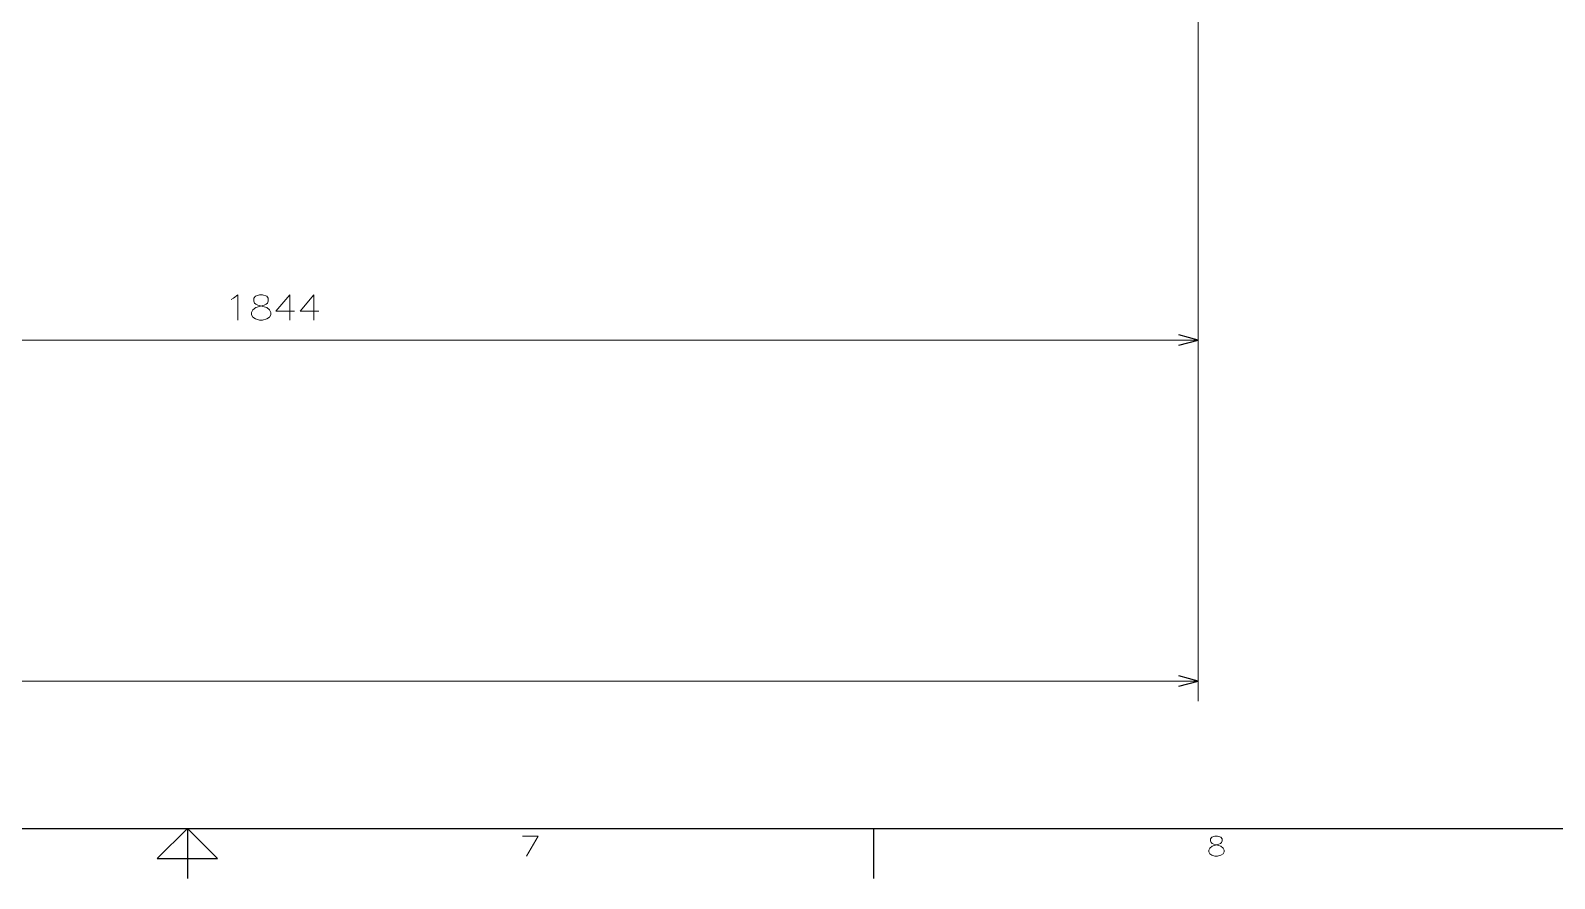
# Model space of a CAD drawing. Extents: x 5 to 836, y 5 to 589.
# Drawn here: x 404.9 to 556.8, y 5 to 89.5 of the extents above; entities that cross this region are included whole.
import ezdxf

# ---------------------------------------------------------------- set-up
doc = ezdxf.new("R2010")
doc.units = 0

msp = doc.modelspace()

# ---------------------------------------------------------------- linework, layer by layer
at = {"color": 7, "lineweight": 9}
for p, q in [((521.29, 117.67), (521.29, 22.67)), ((521.29, 117.67), (521.29, 56.67)), ((336.89, 58.67), (521.29, 58.67)), ((71.29, 24.67), (521.29, 24.67))]:
    msp.add_line(p, q, dxfattribs=at)
at = {"color": 7, "lineweight": 25}
for p, q in [((10, 10), (831, 10)), ((420.5, 10), (417.5, 7)), ((420.5, 10), (423.5, 7)), ((420.5, 10), (420.5, 5)), ((488.92, 10), (488.92, 5)), ((417.5, 7), (423.5, 7))]:
    msp.add_line(p, q, dxfattribs=at)
at = {"color": 7, "lineweight": 9}
for points in [[(424.86, 62.73), (425.1, 62.85)], [(425.1, 62.85), (425.54, 63.17), (425.54, 60.67)], [(427.03, 60.95), (426.91, 61.2), (426.91, 61.44), (427.03, 61.68), (427.32, 61.92), (428.16, 62.16), (428.36, 62.25), (428.49, 62.37), (428.57, 62.57), (428.57, 62.85), (428.41, 63.05)], [(427.28, 63.05), (427.11, 62.85), (427.11, 62.57), (427.2, 62.37), (427.32, 62.25), (427.52, 62.16), (428.41, 61.92)], [(428.41, 63.05), (428, 63.17), (427.68, 63.17), (427.28, 63.05)], [(431.19, 61.56), (429.33, 61.56), (430.7, 63.17), (430.7, 61.96), (430.7, 60.67)], [(433.61, 61.56), (431.75, 61.56), (433.12, 63.17), (433.12, 61.96), (433.12, 60.67)], [(427.03, 60.95), (427.28, 60.79), (427.68, 60.67), (428, 60.67), (428.41, 60.79)], [(428.69, 61.68), (428.41, 61.92)], [(428.69, 61.68), (428.81, 61.44), (428.81, 61.2), (428.69, 60.95), (428.41, 60.79)], [(453.93, 9.23), (455.48, 9.23), (454.32, 7.23)], [(522.45, 7.45), (522.35, 7.65), (522.35, 7.84), (522.45, 8.03), (522.67, 8.23), (523.35, 8.42), (523.51, 8.48), (523.61, 8.58), (523.67, 8.74), (523.67, 8.97), (523.54, 9.13)], [(522.64, 9.13), (522.51, 8.97), (522.51, 8.74), (522.58, 8.58), (522.67, 8.48), (522.83, 8.42), (523.54, 8.23)], [(523.54, 9.13), (523.22, 9.23), (522.96, 9.23), (522.64, 9.13)], [(523.77, 8.03), (523.54, 8.23)], [(523.77, 8.03), (523.87, 7.84), (523.87, 7.65), (523.77, 7.45), (523.54, 7.32)], [(522.45, 7.45), (522.64, 7.32), (522.96, 7.23), (523.22, 7.23), (523.54, 7.32)]]:
    msp.add_lwpolyline(points, dxfattribs=at)
at = {"color": 7, "lineweight": 25}
for points in [[(519.36, 58.16), (521.29, 58.67), (519.36, 59.19)], [(519.36, 24.16), (521.29, 24.67), (519.36, 25.19)]]:
    msp.add_lwpolyline(points, dxfattribs=at)

doc.saveas('drawing.dxf')
